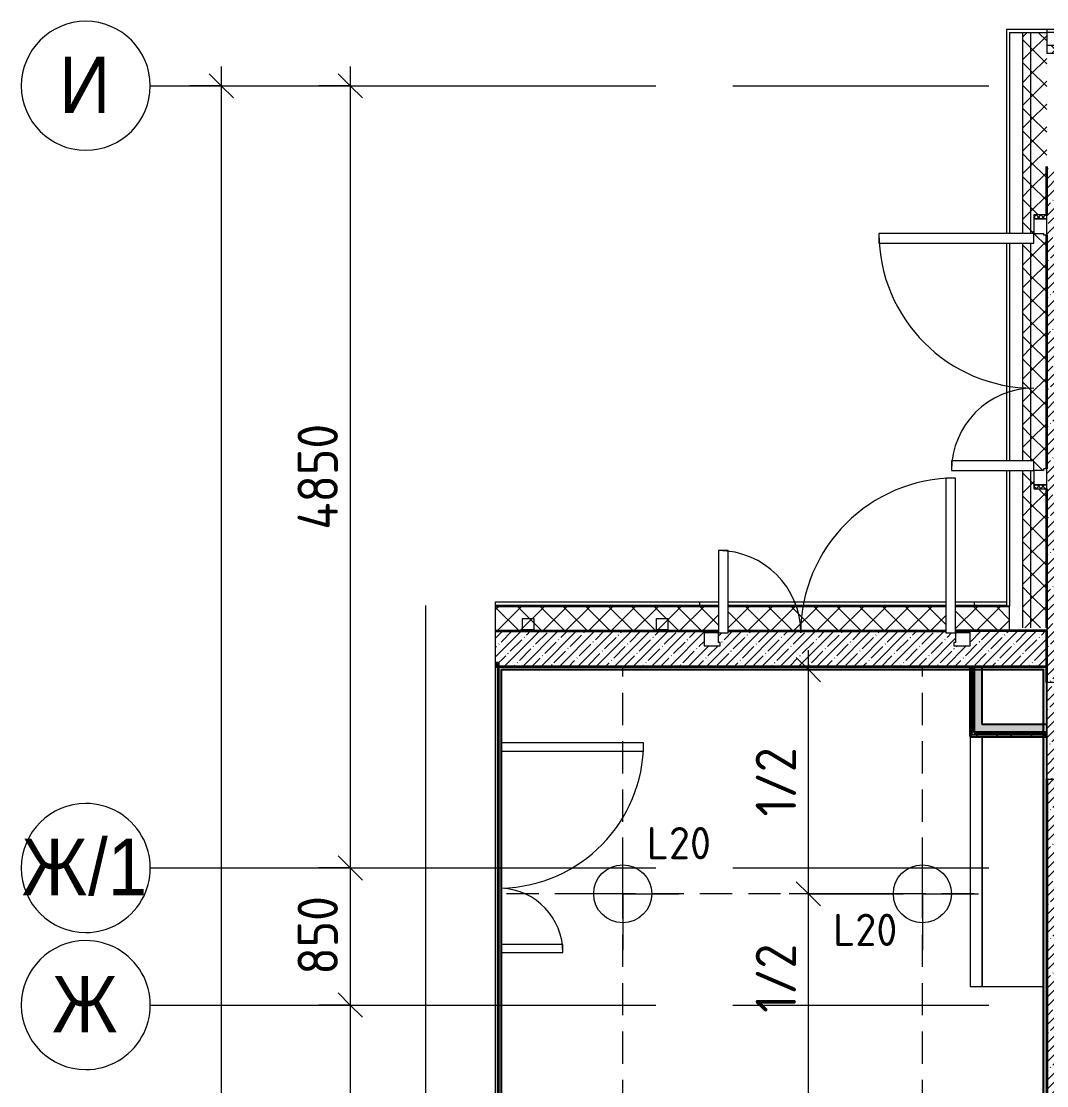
# Model space of a CAD drawing. Header units: millimetres. Extents: x 35802 to 233035, y -8553 to 29000.
# Drawn here: x 35802 to 42160, y 20800 to 27400 of the extents above; entities that cross this region are included whole.
import ezdxf

# ---------------------------------------------------------------- set-up
doc = ezdxf.new("R2010")
doc.units = ezdxf.units.MM
doc.linetypes.add('ADSK_Штрих_ш2 п1', pattern=[300, 200, -100])
doc.linetypes.add('Осевая', pattern=[3175, 635, -476.25, 1587.5, -476.25])
for name, color, linetype, lineweight in [('A-ANNO-DIMS', 7, 'Continuous', 9), ('A-ANNO-DIMS-100', 7, 'Continuous', 9), ('A-ANNO-NOTE', 7, 'Continuous', 9), ('A-DETL-1', 7, 'ADSK_Штрих_ш2 п1', 9), ('A-DETL-GENF', 7, 'Continuous', 9), ('A-DOOR', 7, 'Continuous', 9), ('A-DOOR-1', 7, 'Continuous', 13), ('A-DOOR-FRAM', 7, 'Continuous', 9), ('A-DOOR-FRAM-1', 7, 'Continuous', 13), ('A-GLAZ', 7, 'Continuous', 9), ('A-GLAZ-1', 7, 'Continuous', 13), ('A-WALL', 7, 'Continuous', 9), ('E-LITE-EQPM-IDEN', 7, 'Continuous', 9), ('I-WALL', 7, 'Continuous', 9), ('S-COLS', 7, 'Continuous', 9), ('S-STRS-MBND', 7, 'Continuous', 9), ('Оси', 7, 'Continuous', 9), ('Оси-1', 7, 'Continuous', 20), ('Оси-2', 7, 'Осевая', 9)]:
    doc.layers.add(name, color=color, linetype=linetype, lineweight=lineweight)
for name, color, linetype, lineweight, true_color in [('A-WALL-1', 7, 'Continuous', 35, 0x3c3c3c), ('A-WALL-2', 7, 'Continuous', 25, 0x3c3c3c), ('A-WALL-3', 7, 'Continuous', 13, 0x3c3c3c), ('A-WALL-FNSH-1', 7, 'Continuous', 9, 0x3c3c3c), ('A-WALL-FNSH-2', 7, 'Continuous', 13, 0x3c3c3c)]:
    doc.layers.add(name, color=color, linetype=linetype, lineweight=lineweight, true_color=true_color)
doc.styles.add('Arial', font='arial.ttf', dxfattribs={"width": 0.9, "height": 350})
doc.styles.add('GOST Common', font='GOST_Common.ttf', dxfattribs={"height": 200})
doc.styles.add('ISOCPEUR', font='isocpeur.ttf', dxfattribs={"width": 0.9, "height": 250})
doc.dimstyles.new('ISO-2_5_0_9К_БОЛЬШОЙ', dxfattribs={"dimscale": 304.8, "dimtxt": 248.995294, "dimasz": 0.492126, "dimexe": 0.393701, "dimexo": 0.984252, "dimgap": 0, "dimtad": 1, "dimdec": 0, "dimrnd": 10, "dimzin": 0, "dimdsep": 46, "dimtxsty": 'ISOCPEUR', "dimblk1": 'OBLIQUE', "dimblk2": 'OBLIQUE', "dimsah": 1, "dimcen": 0.09, "dimdle": 0.393701, "dimazin": 0, "dimtfac": 1, "dimtdec": 4, "dimtix": 1, "dimtmove": 0, "dimatfit": 3, "dimfxl": 1, "dimtvp": 1, "dimtolj": 1, "dimtzin": 0, "dimarcsym": 2})
doc.dimstyles.new('ISO-2_5_0_9К_БОЛЬШОЙ_1', dxfattribs={"dimscale": 304.8, "dimtxt": 248.995294, "dimasz": 0.492126, "dimexe": 0.393701, "dimexo": 0.984252, "dimgap": 0, "dimtad": 1, "dimdec": 0, "dimrnd": 10, "dimzin": 0, "dimdsep": 46, "dimtxsty": 'ISOCPEUR', "dimblk1": 'OBLIQUE', "dimblk2": 'OBLIQUE', "dimsah": 1, "dimcen": 0.09, "dimdle": 0.393701, "dimazin": 0, "dimtfac": 1, "dimtdec": 4, "dimtix": 1, "dimtmove": 2, "dimatfit": 3, "dimfxl": 1, "dimtvp": 1, "dimtolj": 1, "dimtzin": 0, "dimarcsym": 2})
pattern_1 = [(45, (0, 0), (-57.02463, 57.02463), []), (45, (57.025, 0), (-57.02463, 57.02463), [100.806, -20.161, 3.353, -16.808])]
pattern_2 = [(45, (0, 0), (-70.71068, 70.71068), []), (135, (0, 0), (-70.71068, -70.71068), [])]
pattern_3 = [(0, (0, 0), (121.92, 30.48), [10.058, -81.382, 10.058, -81.382, -487.68]), (0, (0, 0), (121.92, 30.48), [-182.88, 10.058, -172.822, 10.058, -81.382, -213.36]), (0, (0, 0), (121.92, 30.48), [-457.2, 10.058, -50.902, 10.058, -142.342]), (120, (45.72, 15.24), (-87.356454, 90.345817), [10.058, -81.382, 10.058, -81.382, -487.68]), (120, (45.72, 15.24), (-87.356454, 90.345817), [-182.88, 10.058, -172.822, 10.058, -81.382, -213.36]), (120, (45.72, 15.24), (-87.356454, 90.345817), [-457.2, 10.058, -50.902, 10.058, -142.342]), (240, (60.96, 76.2), (-34.563546, -120.825817), [10.058, -81.382, 10.058, -81.382, -487.68]), (240, (60.96, 76.2), (-34.563546, -120.825817), [-182.88, 10.058, -172.822, 10.058, -81.382, -213.36]), (240, (60.96, 76.2), (-34.563546, -120.825817), [-457.2, 10.058, -50.902, 10.058, -142.342])]
pattern_4 = [(45, (0, 0), (-106.066, 106.066), []), (135, (0, 0), (-106.066, -106.066), [])]

# ---------------------------------------------------------------- blocks, each defined once
blk = doc.blocks.new('BSC_Колонна _Прямоугольная - 600х600-V19-План расстановки осветительного оборудования 1 этажа в осях 12-23')
at = {"layer": 'S-COLS'}
h = blk.add_hatch(dxfattribs=at)
h.set_pattern_fill('FP_27', color=256, style=0, pattern_type=2)
h.set_pattern_definition([(45, (-42460, -23000), (-57.02463, 57.02463), []), (45, (-42402.975, -23000), (-57.02463, 57.02463), [100.806, -20.161, 3.353, -16.808])])
h.paths.add_polyline_path([(-300, -300), (300, -300), (300, 300), (-300, 300)])
for p, q in [((300, 300), (-300, 300)), ((-300, 300), (-300, -300)), ((300, -300), (300, 300)), ((-300, -300), (300, -300))]:
    blk.add_line(p, q, dxfattribs=at)
blk = doc.blocks.new('110_Дверь_СКБ_2Ст - Д-1 Лестничная клетка EIS60-24280000-План расстановки осветительного оборудования 1 этажа в осях 12-23')
at = {"layer": 'A-DOOR'}
for centre, radius, start, end in [((-637.5, 110), 900, 1.27758, 90), ((662.5, 110), 400, 90, 177.11672)]:
    blk.add_arc(centre, radius, start, end, dxfattribs=at)
at = {"layer": 'A-DOOR-1'}
for p, q in [((-637.5, 1010), (-637.5, 130)), ((-587.5, 1010), (-637.5, 1010)), ((-587.5, 130), (-587.5, 1010)), ((662.5, 510), (612.5, 510)), ((612.5, 510), (612.5, 130)), ((662.5, 130), (662.5, 510))]:
    blk.add_line(p, q, dxfattribs=at)
blk = doc.blocks.new('110_Дверь_СКБ_2Ст_Наружная - ДН-1_л__ Двухстворчатая 1350 х3200 _ЛК_ в свету с верхним остеклением 2-22448815-План расстановки осветительного оборудования 1 этажа в осях 12-23')
at = {"layer": 'A-DOOR'}
for centre, radius, start, end in [((754.5, -91), 960, 90, 180), ((-715.5, -91), 510, 0, 90)]:
    blk.add_arc(centre, radius, start, end, dxfattribs=at)
at = {"layer": 'A-DOOR-1'}
for p, q in [((754.5, 869), (694.5, 869)), ((694.5, 869), (694.5, -91)), ((754.5, -91), (754.5, 869)), ((-715.5, 419), (-715.5, -91)), ((-655.5, 419), (-715.5, 419)), ((-655.5, -91), (-655.5, 419)), ((-715.5, -91), (-655.5, -91)), ((694.5, -91), (754.5, -91))]:
    blk.add_line(p, q, dxfattribs=at)
at = {"layer": 'A-DOOR-FRAM-1'}
for p, q in [((-715.5, -91), (-805.5, -91)), ((-805.5, -91), (-805.5, -171)), ((-715.5, -151), (-715.5, -91)), ((754.5, -91), (754.5, -151)), ((844.5, -91), (754.5, -91)), ((844.5, -171), (844.5, -91)), ((-805.5, -171), (-705.5, -171)), ((-705.5, -151), (-715.5, -151)), ((-705.5, -171), (-705.5, -151)), ((754.5, -151), (744.5, -151)), ((744.5, -151), (744.5, -171)), ((744.5, -171), (844.5, -171))]:
    blk.add_line(p, q, dxfattribs=at)
blk = doc.blocks.new('120_Окно_СКБ_1Ст - 120_Окно_СКБ_1Ст 900х2500_h_ глухое-23537403-План расстановки осветительного оборудования 1 этажа в осях 12-23')
at = {"layer": 'A-GLAZ-1'}
for p, q in [((-450, -67), (-450, 3)), ((-450, 3), (-380, 3)), ((-380, 3), (-380, -67)), ((380, -67), (380, 3)), ((380, 3), (450, 3)), ((450, 3), (450, -67)), ((-380, -67), (-450, -67)), ((450, -67), (380, -67))]:
    blk.add_line(p, q, dxfattribs=at)
blk = doc.blocks.new('110_Дверь_СКБ_2Ст_Наружная - ДН-1_л__ Двухстворчатая 1350 х3200 _ЛК_ в свету с верхним остеклением EI30-23529464-План расстановки осветительного оборудования 1 этажа в осях 12-23')
at = {"layer": 'A-DOOR'}
h = blk.add_hatch(dxfattribs=at)
h.set_pattern_fill('FP_60', color=256, style=0, pattern_type=2)
h.set_pattern_definition([(135, (1451.41, 189.685), (-14.14214, -14.14214), []), (225, (1451.41, 189.685), (14.14214, -14.14214), [])])
h.paths.add_polyline_path([(844.5, -125), (869.5, -125), (869.5, -45), (844.5, -45)])
at = {"layer": 'A-DOOR-FRAM'}
h = blk.add_hatch(dxfattribs=at)
h.set_pattern_fill('FP_61', color=256, style=0, pattern_type=2)
h.set_pattern_definition([(45, (-671.384, 189.685), (-14.1421, 14.1421), []), (135, (-671.384, 189.685), (-14.1421, -14.1421), [])])
h.paths.add_polyline_path([(-830.5, -125), (-805.5, -125), (-805.5, -45), (-830.5, -45)])
at = {"layer": 'A-DOOR'}
for centre, radius, start, end in [((754.5, -45), 960, 90, 180), ((-715.5, -45), 510, 0, 90)]:
    blk.add_arc(centre, radius, start, end, dxfattribs=at)
at = {"layer": 'A-DOOR-1'}
for p, q in [((754.5, 915), (694.5, 915)), ((694.5, 915), (694.5, -45)), ((754.5, -45), (754.5, 915)), ((-715.5, 465), (-715.5, -45)), ((-655.5, 465), (-715.5, 465)), ((-655.5, -45), (-655.5, 465)), ((-715.5, -45), (-655.5, -45)), ((694.5, -45), (754.5, -45))]:
    blk.add_line(p, q, dxfattribs=at)
at = {"layer": 'A-DOOR-FRAM-1'}
for p, q in [((-805.5, -45), (-830.5, -45)), ((-830.5, -45), (-830.5, -125)), ((-715.5, -45), (-805.5, -45)), ((-805.5, -45), (-805.5, -125)), ((-805.5, -125), (-805.5, -45)), ((-715.5, -105), (-715.5, -45)), ((754.5, -45), (754.5, -105)), ((844.5, -45), (754.5, -45)), ((844.5, -125), (844.5, -45)), ((869.5, -45), (844.5, -45)), ((844.5, -45), (844.5, -125)), ((869.5, -125), (869.5, -45)), ((-830.5, -125), (-805.5, -125)), ((-805.5, -125), (-705.5, -125)), ((-705.5, -105), (-715.5, -105)), ((-705.5, -125), (-705.5, -105)), ((754.5, -105), (744.5, -105)), ((744.5, -105), (744.5, -125)), ((744.5, -125), (844.5, -125)), ((844.5, -125), (869.5, -125))]:
    blk.add_line(p, q, dxfattribs=at)
blk = doc.blocks.new('Зашивка приборов отопления6 - Зашивка приборов отопления-33276534-План расстановки осветительного оборудования 1 этажа в осях 12-23')
at = {"layer": 'A-WALL'}
for p, q in [((75235, 535), (73684.6, 535)), ((73684.6, 535), (73684.6, 460)), ((73684.6, 460), (73684.6, 80)), ((73684.6, 460), (75235, 460)), ((75235, 460), (73685, 460)), ((73685, 460), (73685, 80))]:
    blk.add_line(p, q, dxfattribs=at)
blk = doc.blocks.new('DET_L_Линия разрыва - М100-V52-План расстановки осветительного оборудования 1 этажа в осях 12-23')
at = {"layer": 'A-DETL-GENF'}
blk.add_line((11739.9, 0), (0, 0), dxfattribs=at)
blk = doc.blocks.new('Ось сетки - D8-29747960-План расстановки осветительного оборудования 1 этажа в осях 12-23')
at = {"layer": 'Оси-1'}
for start, end in [(360, 180), (180, 360)]:
    blk.add_arc((0, 0), 4, start, end, dxfattribs=at)
blk = doc.blocks.new('DIMBLOCK19-План расстановки осветительного оборудования 1 этажа в осях 12-23')
at = {"layer": 'A-ANNO-DIMS-100', "lineweight": 20}
for p, q in [((37841.5, 27000), (37766.5, 27075)), ((37841.5, 27000), (37916.5, 26925)), ((37841.5, 22150), (37766.5, 22225)), ((37841.5, 22150), (37916.5, 22075))]:
    blk.add_line(p, q, dxfattribs=at)
at = {"layer": 'A-ANNO-DIMS-100'}
for p, q in [((37841.5, 27120), (37841.5, 22150)), ((37647.6, 27000), (37961.5, 27000)), ((37841.5, 27000), (37647.6, 27000)), ((37647.6, 22150), (37961.5, 22150)), ((37841.5, 22150), (37647.6, 22150))]:
    blk.add_line(p, q, dxfattribs=at)
at = {"layer": 'A-ANNO-DIMS-100', "color": 0, "insert": (37514.9, 24247), "char_height": 250, "width": 787.208, "attachment_point": 1, "rotation": 90, "line_spacing_factor": 1.149209, "style": 'ISOCPEUR'}
blk.add_mtext('4850', dxfattribs=at)
blk = doc.blocks.new('_Oblique')
at = {"color": 0, "linetype": 'ByBlock', "lineweight": -2}
blk.add_line((-0.5, -0.5), (0.5, 0.5), dxfattribs=at)
blk = doc.blocks.new('DIMBLOCK20-План расстановки осветительного оборудования 1 этажа в осях 12-23')
at = {"layer": 'A-ANNO-DIMS-100', "lineweight": 20}
for p, q in [((37841.5, 22150), (37766.5, 22225)), ((37841.5, 22150), (37916.5, 22075)), ((37841.5, 21300), (37766.5, 21375)), ((37841.5, 21300), (37916.5, 21225))]:
    blk.add_line(p, q, dxfattribs=at)
at = {"layer": 'A-ANNO-DIMS-100'}
for p, q in [((37647.6, 22150), (37961.5, 22150)), ((37841.5, 22150), (37647.6, 22150)), ((37841.5, 22150), (37841.5, 21300)), ((37647.6, 21300), (37961.5, 21300)), ((37841.5, 21300), (37647.6, 21300))]:
    blk.add_line(p, q, dxfattribs=at)
at = {"layer": 'A-ANNO-DIMS-100', "color": 0, "insert": (37514.9, 21488), "char_height": 250, "width": 568.858, "attachment_point": 1, "rotation": 90, "line_spacing_factor": 1.149209, "style": 'ISOCPEUR'}
blk.add_mtext('850', dxfattribs=at)
blk = doc.blocks.new('DIMBLOCK21-План расстановки осветительного оборудования 1 этажа в осях 12-23')
at = {"layer": 'A-ANNO-DIMS-100', "lineweight": 20}
for p, q in [((37841.5, 21300), (37766.5, 21375)), ((37841.5, 21300), (37916.5, 21225)), ((37841.5, 18150), (37766.5, 18225)), ((37841.5, 18150), (37916.5, 18075))]:
    blk.add_line(p, q, dxfattribs=at)
at = {"layer": 'A-ANNO-DIMS-100'}
for p, q in [((37647.6, 21300), (37961.5, 21300)), ((37841.5, 21300), (37647.6, 21300)), ((37841.5, 21300), (37841.5, 18150)), ((37647.6, 18150), (37961.5, 18150)), ((37841.5, 18150), (37647.6, 18150))]:
    blk.add_line(p, q, dxfattribs=at)
at = {"layer": 'A-ANNO-DIMS-100', "color": 0, "insert": (37514.9, 19430.5), "char_height": 250, "width": 706.764, "attachment_point": 1, "rotation": 90, "line_spacing_factor": 1.149209, "style": 'ISOCPEUR'}
blk.add_mtext('3150', dxfattribs=at)
blk = doc.blocks.new('DIMBLOCK31-План расстановки осветительного оборудования 1 этажа в осях 12-23')
at = {"layer": 'A-ANNO-DIMS-100', "lineweight": 20}
for p, q in [((37041.5, 27000), (36966.5, 27075)), ((37041.5, 27000), (37116.5, 26925)), ((37041.5, 0), (36966.5, 75)), ((37041.5, 0), (37116.5, -75))]:
    blk.add_line(p, q, dxfattribs=at)
at = {"layer": 'A-ANNO-DIMS-100'}
for p, q in [((37041.5, 27120), (37041.5, -120)), ((36847.6, 27000), (37161.5, 27000)), ((37041.5, 27000), (36847.6, 27000)), ((36847.6, 0), (37161.5, 0)), ((37041.5, 0), (36847.6, 0))]:
    blk.add_line(p, q, dxfattribs=at)
at = {"layer": 'A-ANNO-DIMS-100', "color": 0, "insert": (36714.9, 13572), "char_height": 250, "width": 948.097, "attachment_point": 1, "rotation": 90, "line_spacing_factor": 1.149209, "style": 'ISOCPEUR'}
blk.add_mtext('27000', dxfattribs=at)
blk = doc.blocks.new('DIMBLOCK32-План расстановки осветительного оборудования 1 этажа в осях 12-23')
at = {"layer": 'A-ANNO-DIMS-100', "lineweight": 20}
for p, q in [((40682, 21990), (40607, 22065)), ((40682, 21990), (40757, 21915)), ((40682, 20600), (40607, 20675)), ((40682, 20600), (40757, 20525))]:
    blk.add_line(p, q, dxfattribs=at)
at = {"layer": 'A-ANNO-DIMS-100'}
for p, q in [((41270.8, 21990), (40562, 21990)), ((40682, 20480), (40682, 21990)), ((40682, 21990), (41270.8, 21990)), ((40875.9, 20600), (40562, 20600)), ((40682, 20600), (40875.9, 20600))]:
    blk.add_line(p, q, dxfattribs=at)
at = {"layer": 'A-ANNO-DIMS-100', "color": 0, "insert": (40355.4, 21251.9), "char_height": 250, "width": 517.144, "attachment_point": 1, "rotation": 90, "line_spacing_factor": 1.149209, "style": 'ISOCPEUR'}
blk.add_mtext('1/2', dxfattribs=at)
blk = doc.blocks.new('DIMBLOCK33-План расстановки осветительного оборудования 1 этажа в осях 12-23')
at = {"layer": 'A-ANNO-DIMS-100'}
for p, q in [((40682, 21990), (40682, 23500)), ((40875.9, 23380), (40562, 23380)), ((40682, 23380), (40875.9, 23380)), ((41270.8, 21990), (40562, 21990)), ((40682, 21990), (41270.8, 21990))]:
    blk.add_line(p, q, dxfattribs=at)
at = {"layer": 'A-ANNO-DIMS-100', "lineweight": 20}
for p, q in [((40682, 23380), (40607, 23455)), ((40682, 23380), (40757, 23305)), ((40682, 21990), (40607, 22065)), ((40682, 21990), (40757, 21915))]:
    blk.add_line(p, q, dxfattribs=at)
at = {"layer": 'A-ANNO-DIMS-100', "color": 0, "insert": (40355.4, 22469.5), "char_height": 250, "width": 517.144, "attachment_point": 1, "rotation": 90, "line_spacing_factor": 1.149209, "style": 'ISOCPEUR'}
blk.add_mtext('1/2', dxfattribs=at)

msp = doc.modelspace()

# ---------------------------------------------------------------- hatches: boundary and pattern name
at = {"layer": 'A-WALL'}
h = msp.add_hatch(dxfattribs=at)
h.set_pattern_fill('FP_17', color=256, style=0, pattern_type=2)
h.set_pattern_definition(pattern_2)
h.paths.add_polyline_path([(42010, 23639.7), (42060, 23639.7), (42060, 24615), (42010, 24615), (42010, 24500.6)])
h.paths.add_polyline_path([(42010, 24675), (42060, 24675), (42060, 26025), (42010, 26025), (42010, 25534.8)])
h.paths.add_polyline_path([(42010, 26085), (42060, 26085), (42060, 27330), (42010, 27330), (42010, 26569.1)])
h = msp.add_hatch(dxfattribs=at)
h.set_pattern_fill('FP_17', color=256, style=0, pattern_type=2)
h.set_pattern_definition(pattern_2)
h.paths.add_polyline_path([(42060, 23639.7), (42160, 23639.7), (42160, 24500), (42080, 24500.6), (42080, 24615), (42060, 24615), (42060, 24500.6)])
h.paths.add_polyline_path([(42080, 26085), (42080, 26200), (42160, 26200), (42160, 27330), (42060, 27330), (42060, 26085)])
h.paths.add_polyline_path([(42080, 24615), (42140, 24615), (42140, 24625), (42160, 24625), (42160, 26075), (42140, 26075), (42140, 26085), (42080, 26085), (42080, 26025), (42060, 26025), (42060, 24675), (42080, 24675)])
h = msp.add_hatch(dxfattribs=at)
h.set_pattern_fill('FP_17', color=256, style=0, pattern_type=2)
h.set_pattern_definition(pattern_2)
h.paths.add_polyline_path([(84590, 27200), (84590, 27250), (68210, 27250), (68210, 27200), (83263.9, 27200)])
h.paths.add_polyline_path([(68120, 27200), (68120, 27225), (68130, 27225), (68130, 27250), (67190, 27250), (67190, 27225), (67200, 27225), (67200, 27200), (68028.4, 27200)])
h.paths.add_polyline_path([(67110, 27200), (67110, 27250), (42160, 27250), (42160, 27200), (66577.4, 27200)])
h = msp.add_hatch(dxfattribs=at)
h.set_pattern_fill('FP_17', color=256, style=0, pattern_type=2)
h.set_pattern_definition(pattern_2)
h.paths.add_polyline_path([(41930, 23619.7), (41930, 23769.7), (41595, 23769.7), (41595, 23620), (41910.5, 23619.7)])
h.paths.add_polyline_path([(41535, 23620), (41535, 23769.7), (40185, 23769.7), (40185, 23620), (41185, 23620)])
h.paths.add_polyline_path([(40125, 23620), (40125, 23769.7), (38742.7, 23769.7), (38742.7, 23620)])
at = {"layer": 'I-WALL'}
h = msp.add_hatch(dxfattribs=at)
h.set_pattern_fill('FP_1', color=256, style=0, pattern_type=2)
h.set_pattern_definition(pattern_1)
h.paths.add_polyline_path([(42380, 23300), (42380, 26500), (42160, 26500), (42160, 23300)])
h = msp.add_hatch(dxfattribs=at)
h.set_pattern_fill('FP_1', color=256, style=0, pattern_type=2)
h.set_pattern_definition(pattern_1)
h.paths.add_polyline_path([(40125, 23607.7), (40125, 23547.7), (40135, 23547.7), (40135, 23527.7), (40035, 23527.7), (40035, 23607.7)])
h.paths.add_polyline_path([(41910.5, 23400), (42160, 23400), (42160, 23620), (41595, 23620), (41595, 23607.7), (41535, 23607.7), (41535, 23620), (40185, 23620), (40185, 23607.7), (40125, 23607.7), (40125, 23620), (38742.7, 23620), (38742.7, 23400), (41760, 23400)])
h.paths.add_polyline_path([(41595, 23527.7), (41585, 23527.7), (41585, 23547.7), (41595, 23547.7), (41595, 23607.7), (41685, 23607.7), (41685, 23527.7)])
h = msp.add_hatch(dxfattribs=at)
h.set_pattern_fill('FP_1', color=256, style=0, pattern_type=2)
h.set_pattern_definition(pattern_1)
h.paths.add_polyline_path([(38742.7, 10450), (38760, 10450), (38760, 11768.5), (38540, 11658.5), (38540, 11561.2), (38742.7, 11459.9), (38742.7, 10538.6)])
h.paths.add_polyline_path([(38760, 12051.2), (38760, 23420.3), (38742.7, 23420.3), (38742.7, 12059.9)])
h = msp.add_hatch(dxfattribs=at)
h.set_pattern_fill('FP_67', color=256, style=0, pattern_type=2)
h.set_pattern_definition(pattern_3)
h.paths.add_polyline_path([(38760, 23380), (42140, 23380), (42140, 23400), (38760, 23400)])
h = msp.add_hatch(dxfattribs=at)
h.set_pattern_fill('FP_67', color=256, style=0, pattern_type=2)
h.set_pattern_definition(pattern_3)
h.paths.add_polyline_path([(38780, 15200), (38780, 23380), (38760, 23380), (38760, 15200)])
h = msp.add_hatch(dxfattribs=at)
h.set_pattern_fill('FP_74', color=256, style=0, pattern_type=2)
h.set_pattern_definition(pattern_4)
h.paths.add_polyline_path([(41697.5, 22965), (41697.5, 23400), (41685, 23400), (41685, 22965)])
h = msp.add_hatch(dxfattribs=at)
h.set_pattern_fill('FP_74', color=256, style=0, pattern_type=2)
h.set_pattern_definition(pattern_4)
h.paths.add_polyline_path([(41710, 22977.5), (41710, 23400), (41697.5, 23400), (41697.5, 22977.5)])
for points in [[(41760, 22990), (41760, 23400), (41710, 23400), (41710, 22990)], [(42160, 22990), (42160, 23040), (41760, 23040), (41760, 22990), (41910.5, 22990)]]:
    msp.add_hatch(color=256, dxfattribs=at).paths.add_polyline_path(points)
h = msp.add_hatch(dxfattribs=at)
h.set_pattern_fill('FP_67', color=256, style=0, pattern_type=2)
h.set_pattern_definition(pattern_3)
h.paths.add_polyline_path([(42140, 15220), (42160, 15220), (42160, 23400), (42140, 23400), (42140, 17261)])
h = msp.add_hatch(dxfattribs=at)
h.set_pattern_fill('FP_74', color=256, style=0, pattern_type=2)
h.set_pattern_definition(pattern_4)
h.paths.add_polyline_path([(41697.5, 22965), (42160, 22965), (42160, 22977.5), (41697.5, 22977.5)])
h = msp.add_hatch(dxfattribs=at)
h.set_pattern_fill('FP_74', color=256, style=0, pattern_type=2)
h.set_pattern_definition(pattern_4)
h.paths.add_polyline_path([(41760, 22977.5), (42160, 22977.5), (42160, 22990), (41710, 22990), (41710, 22977.5)])
h = msp.add_hatch(dxfattribs=at)
h.set_pattern_fill('FP_1', color=256, style=0, pattern_type=2)
h.set_pattern_definition(pattern_1)
h.paths.add_polyline_path([(42160, 17300), (42380, 17300), (42380, 22700), (42160, 22700), (42160, 19329.5)])

# ---------------------------------------------------------------- linework, layer by layer
at = {"layer": 'A-ANNO-NOTE'}
for p, q in [((39531, 21990), (39531, 22338.9)), ((41389, 21990), (41389, 22338.9)), ((39531, 21990), (39182.1, 21990)), ((39531, 21990), (39531, 21641.1)), ((39531, 21990), (39879.9, 21990)), ((41389, 21990), (41040.1, 21990)), ((41389, 21990), (41389, 21641.1)), ((41389, 21990), (41737.9, 21990))]:
    msp.add_line(p, q, dxfattribs=at)
for centre in [(39531, 21990), (41389, 21990)]:
    msp.add_circle(centre, 180, dxfattribs=at)
at = {"layer": 'A-DETL-1'}
for p, q in [((39531, 15236.4), (39531, 23389.5)), ((41389, 15236.4), (41389, 23389.5)), ((41710, 21989.5), (38760, 21989.5))]:
    msp.add_line(p, q, dxfattribs=at)
at = {"layer": 'A-WALL'}
for p, q in [((42010, 27330), (42010, 26085)), ((42060, 27330), (42060, 26085)), ((42160, 27350), (42160, 27200)), ((67110, 27250), (42160, 27250)), ((67110, 27200), (42160, 27200)), ((42010, 26025), (42010, 24675)), ((42060, 26025), (42060, 24675)), ((42010, 24615), (42010, 23639.7)), ((42060, 24615), (42060, 23639.7)), ((38742.7, 23799.7), (40125, 23799.7)), ((40125, 23769.7), (38742.7, 23769.7)), ((40010, 23777.7), (40010, 23799.7)), ((40185, 23799.7), (41535, 23799.7)), ((41535, 23769.7), (40185, 23769.7)), ((41595, 23799.7), (41910.1, 23799.7)), ((41930, 23769.7), (41595, 23769.7)), ((41710, 23799.7), (41710, 23777.7)), ((41910, 23772.7), (41910, 23777.7)), ((41930, 23619.7), (41930, 23772.7)), ((42160, 23639.7), (42160, 23620)), ((38780, 23379), (38781, 23379)), ((41697.5, 22977.5), (41697.5, 23400)), ((42140, 23379), (42139, 23379)), ((42160, 22977.5), (41697.5, 22977.5))]:
    msp.add_line(p, q, dxfattribs=at)
at = {"layer": 'A-WALL-1'}
for p, q in [((42160, 26200), (42160, 26500)), ((42160, 24625), (42160, 26075)), ((42160, 23639.7), (42160, 24500)), ((38742.7, 23620), (40125, 23620)), ((40185, 23620), (41535, 23620)), ((42160, 23620), (41595, 23620)), ((42160, 23300), (42160, 23620)), ((38760, 23420.3), (38742.7, 23420.3)), ((38742.7, 23400), (42160, 23400)), ((38760, 15200), (38760, 23420.3)), ((41685, 23400), (41685, 22965)), ((41710, 22990), (41710, 23400)), ((42160, 22990), (41710, 22990)), ((41685, 22965), (42160, 22965)), ((42160, 22700), (42160, 17300))]:
    msp.add_line(p, q, dxfattribs=at)
at = {"layer": 'A-WALL-2'}
for p, q in [((38780, 23380), (42140, 23380)), ((38780, 15220), (38780, 23380)), ((41760, 23040), (41760, 23400)), ((42140, 15220), (42140, 23380)), ((42160, 23040), (41760, 23040))]:
    msp.add_line(p, q, dxfattribs=at)
at = {"layer": 'A-WALL-3'}
for p, q in [((41930, 27330), (42160, 27330)), ((41930, 27330), (41930, 26085)), ((67110, 27330), (42160, 27330)), ((41930, 26025), (41930, 24675)), ((41930, 24615), (41930, 23772.7)), ((41910, 23620), (41910, 23619.7)), ((41910, 23619.7), (41930, 23619.7))]:
    msp.add_line(p, q, dxfattribs=at)
at = {"layer": 'A-WALL-FNSH-1'}
for p, q in [((42160, 27350), (41910, 27350)), ((41910, 27350), (41910, 26085)), ((68090, 27350), (42160, 27350)), ((41910, 26025), (41910, 24675)), ((41910, 24615), (41910, 23777.7)), ((40125, 23777.7), (38742.7, 23777.7)), ((41535, 23777.7), (40185, 23777.7)), ((41910, 23777.7), (41595, 23777.7)), ((41930, 23619.7), (42160, 23619.7))]:
    msp.add_line(p, q, dxfattribs=at)
at = {"layer": 'A-WALL-FNSH-2'}
for p, q in [((40125, 23772.7), (38742.7, 23772.7)), ((41535, 23772.7), (40185, 23772.7)), ((41930, 23772.7), (41595, 23772.7)), ((38781, 23379), (42139, 23379)), ((38781, 15220.5), (38781, 23379)), ((42139, 23379), (42139, 19800.4))]:
    msp.add_line(p, q, dxfattribs=at)
at = {"layer": 'I-WALL'}
for p, q in [((38910, 23379), (38910, 23380)), ((39810, 23380), (39810, 23379)), ((40010, 23379), (40010, 23380)), ((38780, 22975.3), (38781, 22975.3)), ((38781, 21575.3), (38780, 21575.3))]:
    msp.add_line(p, q, dxfattribs=at)
at = {"layer": 'S-STRS-MBND'}
for p, q in [((38760, 23400), (38760, 20600)), ((42160, 23400), (38760, 23400)), ((42160, 20600), (42160, 23400))]:
    msp.add_line(p, q, dxfattribs=at)
at = {"layer": 'Оси'}
for p, q in [((36601.6, 27000), (39101.6, 27000)), ((38310, 21277.7), (38310, 23777.7)), ((36601.6, 22150), (39101.6, 22150)), ((36601.6, 21300), (39101.6, 21300))]:
    msp.add_line(p, q, dxfattribs=at)
at = {"layer": 'Оси-2'}
for p, q in [((39101.6, 27000), (82250, 27000)), ((39101.6, 22150), (82250, 22150)), ((38310, 501), (38310, 21277.7)), ((39101.6, 21300), (82250, 21300))]:
    msp.add_line(p, q, dxfattribs=at)

# ---------------------------------------------------------------- block references
at = {"layer": 'A-DETL-GENF', "rotation": 270.0000000000003}
msp.add_blockref('DET_L_Линия разрыва - М100-V52-План расстановки осветительного оборудования 1 этажа в осях 12-23', (38742.7, 23799.7), dxfattribs=at)
at = {"layer": 'A-DOOR'}
for name, p, rotation in [('110_Дверь_СКБ_2Ст_Наружная - ДН-1_л__ Двухстворчатая 1350 х3200 _ЛК_ в свету с верхним остеклением EI30-23529464-План расстановки осветительного оборудования 1 этажа в осях 12-23', (42035, 25330.5), 89.9999999999999), ('110_Дверь_СКБ_2Ст - Д-1 Лестничная клетка EIS60-24280000-План расстановки осветительного оборудования 1 этажа в осях 12-23', (38650, 22287.8), 269.9999999999999)]:
    msp.add_blockref(name, p, dxfattribs=dict(at, rotation=rotation))
msp.add_blockref('110_Дверь_СКБ_2Ст_Наружная - ДН-1_л__ Двухстворчатая 1350 х3200 _ЛК_ в свету с верхним остеклением 2-22448815-План расстановки осветительного оборудования 1 этажа в осях 12-23', (40840.5, 23698.7), dxfattribs=at)
at = {"layer": 'A-GLAZ'}
msp.add_blockref('120_Окно_СКБ_1Ст - 120_Окно_СКБ_1Ст 900х2500_h_ глухое-23537403-План расстановки осветительного оборудования 1 этажа в осях 12-23', (39360, 23694.7), dxfattribs=at)
at = {"layer": 'A-WALL', "rotation": 89.9999999999998}
msp.add_blockref('Зашивка приборов отопления6 - Зашивка приборов отопления-33276534-План расстановки осветительного оборудования 1 этажа в осях 12-23', (42220, -52270), dxfattribs=at)
at = {"layer": 'S-COLS'}
msp.add_blockref('BSC_Колонна _Прямоугольная - 600х600-V19-План расстановки осветительного оборудования 1 этажа в осях 12-23', (42460, 23000), dxfattribs=at)
at = {"layer": 'Оси-1', "xscale": 99.99999999999993, "yscale": 99.99999999999993, "zscale": 99.99999999999993}
for p, rotation in [((36201.6, 27000), 269.9999999999994), ((36201.6, 22150), 269.9999999999995), ((36201.6, 21300), 269.9999999999995)]:
    msp.add_blockref('Ось сетки - D8-29747960-План расстановки осветительного оборудования 1 этажа в осях 12-23', p, dxfattribs=dict(at, rotation=rotation))

# ---------------------------------------------------------------- texts
at = {"layer": 'E-LITE-EQPM-IDEN', "char_height": 200, "width": 529.114, "attachment_point": 1, "style": 'GOST Common'}
for insert in [(39680.1, 22404), (40835.6, 21866.6)]:
    msp.add_mtext('L20', dxfattribs=dict(at, insert=insert))
at = {"layer": 'Оси', "char_height": 350, "attachment_point": 1, "style": 'Arial'}
for s, insert, width in [('\\fArial|b0|i0|c204|p34|;\\W.9;И', (36037.1, 27181), 389.62), ('\\fArial|b0|i0|c204|p34|;\\W.9;Ж', (35804.9, 22331), 497.848), ('/1', (36215.7, 22331), 454.557), ('\\fArial|b0|i0|c204|p34|;\\W.9;Ж', (35992.6, 21481), 497.848)]:
    msp.add_mtext(s, dxfattribs=dict(at, insert=insert, width=width))

# ---------------------------------------------------------------- dimensions: what is measured, and where the dimension line sits
at = {"layer": 'A-ANNO-DIMS'}
dim = msp.add_linear_dim(base=(37041.5, 0), p1=(37147.6, 27000), p2=(37147.6, 0), angle=90, dimstyle='ISO-2_5_0_9К_БОЛЬШОЙ_1', override={"dimpost": '<>', "dimfxl": 26999.999823}, dxfattribs=at)
dim.commit()
dim.dimension.update_dxf_attribs({"geometry": 'DIMBLOCK31-План расстановки осветительного оборудования 1 этажа в осях 12-23', "text_midpoint": (36881.6, 14046), "dimtype": 160, "text_rotation": 90})
for base, p1, p2, override, picture, middle in [((37841.5, 22150), (37947.6, 27000), (37947.6, 22150), {"dimpost": '<>', "dimfxl": 4849.999753}, 'DIMBLOCK19-План расстановки осветительного оборудования 1 этажа в осях 12-23', (37716.5, 24575)), ((37841.5, 21300), (37947.6, 22150), (37947.6, 21300), {"dimpost": '<>', "dimfxl": 850}, 'DIMBLOCK20-План расстановки осветительного оборудования 1 этажа в осях 12-23', (37716.5, 21725)), ((37841.5, 18150), (37947.6, 21300), (37947.6, 18150), {"dimpost": '<>', "dimfxl": 3150}, 'DIMBLOCK21-План расстановки осветительного оборудования 1 этажа в осях 12-23', (37716.5, 19725))]:
    dim = msp.add_linear_dim(base=base, p1=p1, p2=p2, angle=90, dimstyle='ISO-2_5_0_9К_БОЛЬШОЙ', override=override, dxfattribs=at)
    dim.commit()
    dim.dimension.update_dxf_attribs({"geometry": picture, "text_midpoint": middle})
dim = msp.add_linear_dim(base=(40682, 23380), p1=(40970.8, 21990), p2=(40575.9, 23380), angle=90, text='1/2', dimstyle='ISO-2_5_0_9К_БОЛЬШОЙ', override={"dimpost": '<>', "dimfxl": 1445.010065}, dxfattribs=at)
dim.commit()
dim.dimension.update_dxf_attribs({"geometry": 'DIMBLOCK33-План расстановки осветительного оборудования 1 этажа в осях 12-23', "text_midpoint": (40557, 22685)})
dim = msp.add_linear_dim(base=(40682, 21990), p1=(40575.9, 20600), p2=(40970.8, 21990), angle=90, text='1/2', dimstyle='ISO-2_5_0_9К_БОЛЬШОЙ_1', override={"dimpost": '<>', "dimfxl": 1445.010065}, dxfattribs=at)
dim.commit()
dim.dimension.update_dxf_attribs({"geometry": 'DIMBLOCK32-План расстановки осветительного оборудования 1 этажа в осях 12-23', "text_midpoint": (40522, 21510.5), "dimtype": 160, "text_rotation": 90})

doc.saveas('drawing.dxf')
